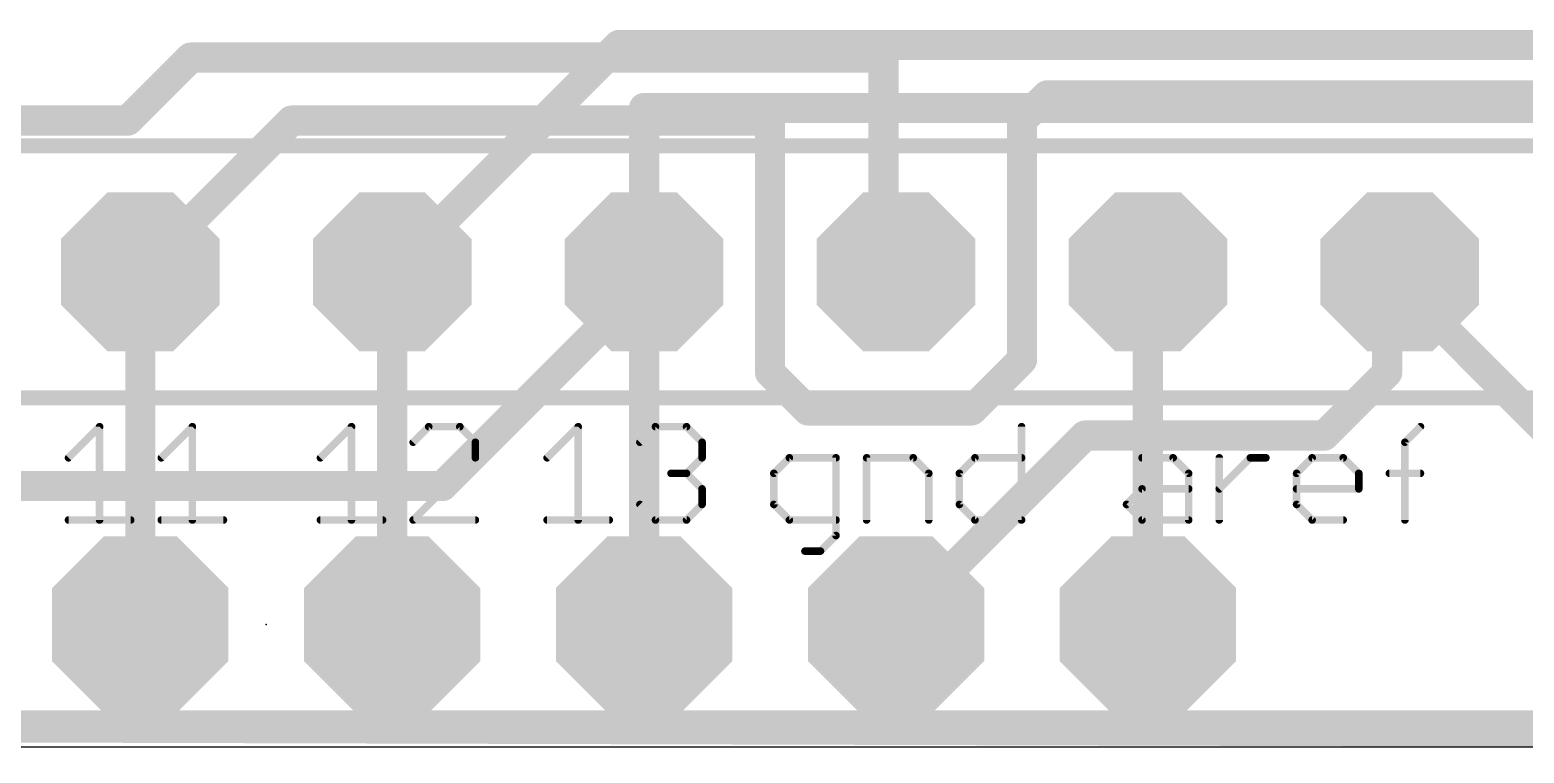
# Model space of a CAD drawing. Extents: x -0.4 to 69.7, y 0.1 to 20.6.
# Drawn here: x 30.64 to 45.7, y 0.1 to 7.39 of the extents above; entities that cross this region are included whole.
import ezdxf

# ---------------------------------------------------------------- set-up
doc = ezdxf.new("R2010")
doc.units = 0
for name, color, linetype in [('1', 12, 'CONTINUOUS'), ('16', 132, 'CONTINUOUS'), ('17', 110, 'CONTINUOUS'), ('20', 53, 'CONTINUOUS'), ('21', 253, 'CONTINUOUS'), ('23', 53, 'CONTINUOUS'), ('51', 253, 'CONTINUOUS')]:
    doc.layers.add(name, color=color, linetype=linetype)

# ---------------------------------------------------------------- blocks, each defined once
blk = doc.blocks.new('OCTAGONP')
at = {"const_width": 0.5}
blk.add_lwpolyline([(-0.25, -0.1036), (-0.25, 0.1036), (-0.1036, 0.25), (0.1036, 0.25), (0.25, 0.1036), (0.25, -0.1036), (0.1036, -0.25), (-0.1036, -0.25), (-0.25, -0.1036), (-0.25, 0.1036)], dxfattribs=at)
blk = doc.blocks.new('RECT')
blk.add_solid([(-0.5, -0.5), (0.5, -0.5), (-0.5, 0.5), (0.5, 0.5)])

msp = doc.modelspace()

# ---------------------------------------------------------------- linework, layer by layer
at = {"layer": '1', "const_width": 0.3048}
for points in [[(34.29, 4.953), (36.576, 7.239)], [(36.576, 7.239), (60.325, 7.239)], [(36.83, 4.953), (36.83, 6.604)], [(36.83, 6.604), (59.944, 6.604)], [(36.83, 5.08), (36.703, 5.08)], [(36.83, 4.953), (36.83, 5.08)], [(31.75, 1.143), (31.75, 4.953)], [(34.29, 1.397), (34.29, 4.953)], [(36.83, 4.953), (36.83, 1.397)], [(41.91, 1.397), (41.91, 4.953)], [(31.75, 1.397), (31.75, 1.143)], [(34.29, 1.397), (34.417, 1.397)], [(31.75, 1.143), (31.877, 1.143)], [(22.987, 0.381), (69.469, 0.254)]]:
    msp.add_lwpolyline(points, dxfattribs=at)
at = {"layer": '1', "const_width": 0.1524}
for points in [[(36.576, 7.3152, 1), (36.576, 7.1628)], [(36.6299, 7.1851, 1), (36.5221, 7.2929)], [(36.9062, 6.604, 1), (36.7538, 6.604)], [(36.83, 6.6802, 1), (36.83, 6.5278)], [(36.703, 5.1562, 1), (36.703, 5.0038)], [(36.9062, 5.08, 1), (36.7538, 5.08)], [(36.83, 5.0038, 1), (36.83, 5.1562)], [(31.8262, 4.953, 1), (31.6738, 4.953)], [(34.3662, 4.953, 1), (34.2138, 4.953)], [(34.2361, 5.0069, 1), (34.3439, 4.8991)], [(36.9062, 4.953, 1), (36.7538, 4.953)], [(36.7538, 4.953, 1), (36.9062, 4.953)], [(36.7538, 4.953, 1), (36.9062, 4.953)], [(41.9862, 4.953, 1), (41.8338, 4.953)], [(31.8262, 1.397, 1), (31.6738, 1.397)], [(34.29, 1.4732, 1), (34.29, 1.3208)], [(34.417, 1.3208, 1), (34.417, 1.4732)], [(34.2138, 1.397, 1), (34.3662, 1.397)], [(36.7538, 1.397, 1), (36.9062, 1.397)], [(41.8338, 1.397, 1), (41.9862, 1.397)], [(31.75, 1.2192, 1), (31.75, 1.0668)], [(31.6738, 1.143, 1), (31.8262, 1.143)], [(31.6738, 1.143, 1), (31.8262, 1.143)], [(31.877, 1.0668, 1), (31.877, 1.2192)]]:
    msp.add_lwpolyline(points, format="xyb", dxfattribs=at)
at = {"layer": '16', "const_width": 0.3048}
for points in [[(31.623, 6.477), (32.258, 7.112)], [(32.258, 7.112), (39.243, 7.112)], [(39.243, 7.112), (39.243, 5.08)], [(40.64, 6.477), (40.894, 6.731)], [(40.894, 6.731), (62.7598, 6.731)], [(26.543, 6.477), (31.623, 6.477)], [(31.75, 4.953), (33.274, 6.477)], [(33.274, 6.477), (38.1, 6.477)], [(38.1, 6.477), (38.1, 3.937)], [(40.64, 4.064), (40.64, 6.477)], [(39.243, 5.08), (39.37, 4.953)], [(34.798, 2.794), (36.83, 4.826)], [(36.83, 4.826), (36.83, 4.953)], [(44.323, 4.953), (44.45, 4.953)], [(44.323, 3.937), (44.323, 4.953)], [(44.323, 4.953), (46.101, 3.175)], [(38.1, 3.937), (38.481, 3.556)], [(40.132, 3.556), (40.64, 4.064)], [(43.688, 3.302), (44.323, 3.937)], [(38.481, 3.556), (40.132, 3.556)], [(39.37, 1.397), (41.275, 3.302)], [(41.275, 3.302), (43.688, 3.302)], [(12.192, 2.794), (34.798, 2.794)], [(69.469, 0.381), (-0.254, 0.381)]]:
    msp.add_lwpolyline(points, dxfattribs=at)
at = {"layer": '16', "const_width": 0.1524}
for points in [[(32.258, 7.1882, 1), (32.258, 7.0358)], [(32.3119, 7.0581, 1), (32.2041, 7.1659)], [(39.3192, 7.112, 1), (39.1668, 7.112)], [(39.243, 7.0358, 1), (39.243, 7.1882)], [(40.894, 6.8072, 1), (40.894, 6.6548)], [(40.9479, 6.6771, 1), (40.8401, 6.7849)], [(31.623, 6.4008, 1), (31.623, 6.5532)], [(33.274, 6.5532, 1), (33.274, 6.4008)], [(33.3279, 6.4231, 1), (33.2201, 6.5309)], [(38.1762, 6.477, 1), (38.0238, 6.477)], [(38.1, 6.4008, 1), (38.1, 6.5532)], [(40.7162, 6.477, 1), (40.5638, 6.477)], [(31.5691, 6.5309, 1), (31.6769, 6.4231)], [(40.5861, 6.5309, 1), (40.6939, 6.4231)], [(39.2969, 5.1339, 1), (39.1891, 5.0261)], [(39.1668, 5.08, 1), (39.3192, 5.08)], [(31.6961, 5.0069, 1), (31.8039, 4.8991)], [(36.9062, 4.953, 1), (36.7538, 4.953)], [(36.8839, 4.7721, 1), (36.7761, 4.8799)], [(39.3161, 4.8991, 1), (39.4239, 5.0069)], [(44.323, 5.0292, 1), (44.323, 4.8768)], [(44.3992, 4.953, 1), (44.2468, 4.953)], [(44.3769, 5.0069, 1), (44.2691, 4.8991)], [(44.45, 4.8768, 1), (44.45, 5.0292)], [(36.7538, 4.826, 1), (36.9062, 4.826)], [(38.1539, 3.9909, 1), (38.0461, 3.8831)], [(40.5638, 4.064, 1), (40.7162, 4.064)], [(40.6939, 4.0101, 1), (40.5861, 4.1179)], [(44.3769, 3.8831, 1), (44.2691, 3.9909)], [(38.0238, 3.937, 1), (38.1762, 3.937)], [(44.2468, 3.937, 1), (44.3992, 3.937)], [(38.481, 3.6322, 1), (38.481, 3.4798)], [(38.4271, 3.5021, 1), (38.5349, 3.6099)], [(40.0781, 3.6099, 1), (40.1859, 3.5021)], [(40.132, 3.4798, 1), (40.132, 3.6322)], [(41.275, 3.3782, 1), (41.275, 3.2258)], [(41.3289, 3.2481, 1), (41.2211, 3.3559)], [(43.6341, 3.3559, 1), (43.7419, 3.2481)], [(43.688, 3.2258, 1), (43.688, 3.3782)], [(34.7441, 2.8479, 1), (34.8519, 2.7401)], [(34.798, 2.7178, 1), (34.798, 2.8702)], [(39.3161, 1.4509, 1), (39.4239, 1.3431)]]:
    msp.add_lwpolyline(points, format="xyb", dxfattribs=at)
at = {"layer": '20'}
msp.add_line((0.132, 0.165), (69.581, 0.165), dxfattribs=at)
at = {"layer": '21'}
for points, const_width in [([(60.96, 6.223), (25.4, 6.223)], 0.1524), ([(25.4, 3.683), (60.96, 3.683)], 0.1524), ([(31.0261, 3.0782), (31.3396, 3.3917)], 0.0762), ([(31.3396, 3.3917), (31.3396, 2.4511)], 0.0762), ([(31.9616, 3.0782), (32.2752, 3.3917)], 0.0762), ([(32.2752, 3.3917), (32.2752, 2.4511)], 0.0762), ([(33.5661, 3.0782), (33.8796, 3.3917)], 0.0762), ([(33.8796, 3.3917), (33.8796, 2.4511)], 0.0762), ([(34.6584, 3.3917), (34.5016, 3.2349)], 0.0762), ([(34.9719, 3.3917), (34.6584, 3.3917)], 0.0762), ([(35.1287, 3.2349), (34.9719, 3.3917)], 0.0762), ([(35.8521, 3.0782), (36.1656, 3.3917)], 0.0762), ([(36.1656, 3.3917), (36.1656, 2.4511)], 0.0762), ([(36.7876, 3.2349), (36.9444, 3.3917)], 0.0762), ([(36.9444, 3.3917), (37.2579, 3.3917)], 0.0762), ([(37.2579, 3.3917), (37.4147, 3.2349)], 0.0762), ([(40.6362, 3.3917), (40.6362, 2.4511)], 0.0762), ([(44.5015, 3.2349), (44.6583, 3.3917)], 0.0762), ([(35.1287, 3.0782), (35.1287, 3.2349)], 0.0762), ([(37.4147, 3.2349), (37.4147, 3.0782)], 0.0762), ([(44.5015, 2.4511), (44.5015, 3.2349)], 0.0762), ([(34.5016, 2.4511), (35.1287, 3.0782)], 0.0762), ([(37.4147, 3.0782), (37.2579, 2.9214)], 0.0762), ([(38.2949, 3.0782), (38.1381, 2.9214)], 0.0762), ([(38.7652, 3.0782), (38.2949, 3.0782)], 0.0762), ([(38.7652, 2.2943), (38.7652, 3.0782)], 0.0762), ([(39.0736, 2.4511), (39.0736, 3.0782)], 0.0762), ([(39.0736, 3.0782), (39.5439, 3.0782)], 0.0762), ([(39.5439, 3.0782), (39.7007, 2.9214)], 0.0762), ([(40.0091, 2.9214), (40.1659, 3.0782)], 0.0762), ([(40.1659, 3.0782), (40.6362, 3.0782)], 0.0762), ([(41.8509, 3.0782), (42.1644, 3.0782)], 0.0762), ([(42.1644, 3.0782), (42.3212, 2.9214)], 0.0762), ([(42.6296, 2.4511), (42.6296, 3.0782)], 0.0762), ([(42.6296, 2.7646), (42.9432, 3.0782)], 0.0762), ([(42.9432, 3.0782), (43.0999, 3.0782)], 0.0762), ([(43.4092, 2.9214), (43.566, 3.0782)], 0.0762), ([(43.566, 3.0782), (43.8795, 3.0782)], 0.0762), ([(43.8795, 3.0782), (44.0363, 2.9214)], 0.0762), ([(37.2579, 2.9214), (37.1012, 2.9214)], 0.0762), ([(37.2579, 2.9214), (37.4147, 2.7646)], 0.0762), ([(38.1381, 2.9214), (38.1381, 2.6079)], 0.0762), ([(39.7007, 2.9214), (39.7007, 2.4511)], 0.0762), ([(40.0091, 2.6079), (40.0091, 2.9214)], 0.0762), ([(42.3212, 2.9214), (42.3212, 2.4511)], 0.0762), ([(43.4092, 2.6079), (43.4092, 2.9214)], 0.0762), ([(44.0363, 2.9214), (44.0363, 2.7646)], 0.0762), ([(44.3447, 2.9214), (44.6583, 2.9214)], 0.0762), ([(37.4147, 2.7646), (37.4147, 2.6079)], 0.0762), ([(41.6941, 2.6079), (41.8509, 2.7646)], 0.0762), ([(41.8509, 2.7646), (42.3212, 2.7646)], 0.0762), ([(44.0363, 2.7646), (43.4092, 2.7646)], 0.0762), ([(36.9444, 2.4511), (36.7876, 2.6079)], 0.0762), ([(37.4147, 2.6079), (37.2579, 2.4511)], 0.0762), ([(38.1381, 2.6079), (38.2949, 2.4511)], 0.0762), ([(40.1659, 2.4511), (40.0091, 2.6079)], 0.0762), ([(41.8509, 2.4511), (41.6941, 2.6079)], 0.0762), ([(43.566, 2.4511), (43.4092, 2.6079)], 0.0762), ([(31.0261, 2.4511), (31.6532, 2.4511)], 0.0762), ([(31.9616, 2.4511), (32.5887, 2.4511)], 0.0762), ([(33.5661, 2.4511), (34.1932, 2.4511)], 0.0762), ([(35.1287, 2.4511), (34.5016, 2.4511)], 0.0762), ([(35.8521, 2.4511), (36.4792, 2.4511)], 0.0762), ([(37.2579, 2.4511), (36.9444, 2.4511)], 0.0762), ([(38.2949, 2.4511), (38.7652, 2.4511)], 0.0762), ([(40.6362, 2.4511), (40.1659, 2.4511)], 0.0762), ([(42.3212, 2.4511), (41.8509, 2.4511)], 0.0762), ([(43.8795, 2.4511), (43.566, 2.4511)], 0.0762), ([(38.6084, 2.1376), (38.7652, 2.2943)], 0.0762), ([(38.4516, 2.1376), (38.6084, 2.1376)], 0.0762)]:
    msp.add_lwpolyline(points, dxfattribs=dict(at, const_width=const_width))
at = {"layer": '21', "const_width": 0.0381}
for points in [[(31.3587, 3.3917, 1), (31.3206, 3.3917)], [(31.3531, 3.3782, 1), (31.3262, 3.4052)], [(32.2942, 3.3917, 1), (32.2561, 3.3917)], [(32.2886, 3.3782, 1), (32.2617, 3.4052)], [(33.8987, 3.3917, 1), (33.8606, 3.3917)], [(33.8931, 3.3782, 1), (33.8662, 3.4052)], [(34.6584, 3.4108, 1), (34.6584, 3.3727)], [(34.6719, 3.3782, 1), (34.6449, 3.4052)], [(34.9854, 3.4052, 1), (34.9584, 3.3782)], [(34.9719, 3.3727, 1), (34.9719, 3.4108)], [(36.1847, 3.3917, 1), (36.1466, 3.3917)], [(36.1791, 3.3782, 1), (36.1522, 3.4052)], [(36.9444, 3.4108, 1), (36.9444, 3.3727)], [(36.9579, 3.3782, 1), (36.9309, 3.4052)], [(37.2714, 3.4052, 1), (37.2444, 3.3782)], [(37.2579, 3.3727, 1), (37.2579, 3.4108)], [(40.6553, 3.3917, 1), (40.6172, 3.3917)], [(44.6717, 3.3782, 1), (44.6448, 3.4052)], [(34.4881, 3.2484, 1), (34.5151, 3.2215)], [(35.1477, 3.2349, 1), (35.1096, 3.2349)], [(35.1152, 3.2215, 1), (35.1422, 3.2484)], [(36.7741, 3.2484, 1), (36.8011, 3.2215)], [(37.4337, 3.2349, 1), (37.3956, 3.2349)], [(37.4012, 3.2215, 1), (37.4282, 3.2484)], [(44.488, 3.2484, 1), (44.515, 3.2215)], [(44.5206, 3.2349, 1), (44.4825, 3.2349)], [(31.0126, 3.0916, 1), (31.0396, 3.0647)], [(31.9481, 3.0916, 1), (31.9751, 3.0647)], [(33.5526, 3.0916, 1), (33.5796, 3.0647)], [(35.1096, 3.0782, 1), (35.1477, 3.0782)], [(35.1422, 3.0647, 1), (35.1152, 3.0916)], [(35.8386, 3.0916, 1), (35.8656, 3.0647)], [(37.3956, 3.0782, 1), (37.4337, 3.0782)], [(37.4282, 3.0647, 1), (37.4012, 3.0916)], [(38.2949, 3.0972, 1), (38.2949, 3.0591)], [(38.3083, 3.0647, 1), (38.2814, 3.0916)], [(38.7842, 3.0782, 1), (38.7461, 3.0782)], [(38.7652, 3.0591, 1), (38.7652, 3.0972)], [(39.0736, 3.0972, 1), (39.0736, 3.0591)], [(39.0927, 3.0782, 1), (39.0546, 3.0782)], [(39.5574, 3.0916, 1), (39.5304, 3.0647)], [(39.5439, 3.0591, 1), (39.5439, 3.0972)], [(40.1659, 3.0972, 1), (40.1659, 3.0591)], [(40.1794, 3.0647, 1), (40.1524, 3.0916)], [(40.6362, 3.0591, 1), (40.6362, 3.0972)], [(41.8509, 3.0972, 1), (41.8509, 3.0591)], [(42.1779, 3.0916, 1), (42.1509, 3.0647)], [(42.1644, 3.0591, 1), (42.1644, 3.0972)], [(42.6487, 3.0782, 1), (42.6106, 3.0782)], [(42.9432, 3.0972, 1), (42.9432, 3.0591)], [(42.9566, 3.0647, 1), (42.9297, 3.0916)], [(43.0999, 3.0591, 1), (43.0999, 3.0972)], [(43.566, 3.0972, 1), (43.566, 3.0591)], [(43.5795, 3.0647, 1), (43.5525, 3.0916)], [(43.893, 3.0916, 1), (43.866, 3.0647)], [(43.8795, 3.0591, 1), (43.8795, 3.0972)], [(37.1012, 2.9405, 1), (37.1012, 2.9024)], [(37.2714, 2.9349, 1), (37.2444, 2.9079)], [(37.2444, 2.9349, 1), (37.2714, 2.9079)], [(37.2579, 2.9024, 1), (37.2579, 2.9405)], [(38.1246, 2.9349, 1), (38.1516, 2.9079)], [(38.1572, 2.9214, 1), (38.1191, 2.9214)], [(39.7197, 2.9214, 1), (39.6816, 2.9214)], [(39.6872, 2.9079, 1), (39.7142, 2.9349)], [(40.0282, 2.9214, 1), (39.9901, 2.9214)], [(39.9957, 2.9349, 1), (40.0226, 2.9079)], [(42.3402, 2.9214, 1), (42.3021, 2.9214)], [(42.3077, 2.9079, 1), (42.3346, 2.9349)], [(43.3957, 2.9349, 1), (43.4227, 2.9079)], [(43.4283, 2.9214, 1), (43.3902, 2.9214)], [(44.0553, 2.9214, 1), (44.0172, 2.9214)], [(44.0228, 2.9079, 1), (44.0498, 2.9349)], [(44.3447, 2.9405, 1), (44.3447, 2.9024)], [(44.6583, 2.9024, 1), (44.6583, 2.9405)], [(37.4337, 2.7646, 1), (37.3956, 2.7646)], [(37.4012, 2.7512, 1), (37.4282, 2.7781)], [(41.8509, 2.7837, 1), (41.8509, 2.7456)], [(41.8643, 2.7512, 1), (41.8374, 2.7781)], [(42.3212, 2.7456, 1), (42.3212, 2.7837)], [(42.6161, 2.7781, 1), (42.6431, 2.7512)], [(43.4092, 2.7837, 1), (43.4092, 2.7456)], [(44.0172, 2.7646, 1), (44.0553, 2.7646)], [(44.0363, 2.7456, 1), (44.0363, 2.7837)], [(36.8011, 2.6213, 1), (36.7741, 2.5944)], [(37.3956, 2.6079, 1), (37.4337, 2.6079)], [(37.4282, 2.5944, 1), (37.4012, 2.6213)], [(38.1516, 2.6213, 1), (38.1246, 2.5944)], [(38.1191, 2.6079, 1), (38.1572, 2.6079)], [(39.9901, 2.6079, 1), (40.0282, 2.6079)], [(40.0226, 2.6213, 1), (39.9957, 2.5944)], [(41.7076, 2.6213, 1), (41.6806, 2.5944)], [(41.6806, 2.6213, 1), (41.7076, 2.5944)], [(43.4227, 2.6213, 1), (43.3957, 2.5944)], [(43.3902, 2.6079, 1), (43.4283, 2.6079)], [(31.0261, 2.4702, 1), (31.0261, 2.4321)], [(31.3206, 2.4511, 1), (31.3587, 2.4511)], [(31.6532, 2.4321, 1), (31.6532, 2.4702)], [(31.9616, 2.4702, 1), (31.9616, 2.4321)], [(32.2561, 2.4511, 1), (32.2942, 2.4511)], [(32.5887, 2.4321, 1), (32.5887, 2.4702)], [(33.5661, 2.4702, 1), (33.5661, 2.4321)], [(33.8606, 2.4511, 1), (33.8987, 2.4511)], [(34.1932, 2.4321, 1), (34.1932, 2.4702)], [(34.5016, 2.4702, 1), (34.5016, 2.4321)], [(34.4881, 2.4646, 1), (34.5151, 2.4376)], [(35.1287, 2.4321, 1), (35.1287, 2.4702)], [(35.8521, 2.4702, 1), (35.8521, 2.4321)], [(36.1466, 2.4511, 1), (36.1847, 2.4511)], [(36.4792, 2.4321, 1), (36.4792, 2.4702)], [(36.9444, 2.4702, 1), (36.9444, 2.4321)], [(36.9309, 2.4376, 1), (36.9579, 2.4646)], [(37.2444, 2.4646, 1), (37.2714, 2.4376)], [(37.2579, 2.4321, 1), (37.2579, 2.4702)], [(38.2949, 2.4702, 1), (38.2949, 2.4321)], [(38.2814, 2.4376, 1), (38.3083, 2.4646)], [(38.7652, 2.4321, 1), (38.7652, 2.4702)], [(39.0546, 2.4511, 1), (39.0927, 2.4511)], [(39.6816, 2.4511, 1), (39.7197, 2.4511)], [(40.1659, 2.4702, 1), (40.1659, 2.4321)], [(40.1524, 2.4376, 1), (40.1794, 2.4646)], [(40.6172, 2.4511, 1), (40.6553, 2.4511)], [(40.6362, 2.4321, 1), (40.6362, 2.4702)], [(41.8509, 2.4702, 1), (41.8509, 2.4321)], [(41.8374, 2.4376, 1), (41.8643, 2.4646)], [(42.3021, 2.4511, 1), (42.3402, 2.4511)], [(42.3212, 2.4321, 1), (42.3212, 2.4702)], [(42.6106, 2.4511, 1), (42.6487, 2.4511)], [(43.566, 2.4702, 1), (43.566, 2.4321)], [(43.5525, 2.4376, 1), (43.5795, 2.4646)], [(43.8795, 2.4321, 1), (43.8795, 2.4702)], [(44.4825, 2.4511, 1), (44.5206, 2.4511)], [(38.7461, 2.2943, 1), (38.7842, 2.2943)], [(38.7786, 2.2809, 1), (38.7517, 2.3078)], [(38.4516, 2.1566, 1), (38.4516, 2.1185)], [(38.5949, 2.151, 1), (38.6219, 2.1241)], [(38.6084, 2.1185, 1), (38.6084, 2.1566)]]:
    msp.add_lwpolyline(points, format="xyb", dxfattribs=at)
at = {"layer": '23'}
msp.add_point((33.02, 1.397), dxfattribs=at)

# ---------------------------------------------------------------- block references
at = {"layer": '17'}
for p, xscale, yscale, rotation in [((31.75, 4.953), 1.6002, 1.6002, 180), ((31.75, 4.953), 1.6002, 1.6002, 180), ((34.29, 4.953), 1.6002, 1.6002, 180), ((34.29, 4.953), 1.6002, 1.6002, 180), ((36.83, 4.953), 1.6002, 1.6002, 180), ((36.83, 4.953), 1.6002, 1.6002, 180), ((39.37, 4.953), 1.6002, 1.6002, 180), ((39.37, 4.953), 1.6002, 1.6002, 180), ((41.91, 4.953), 1.6002, 1.6002, 180), ((41.91, 4.953), 1.6002, 1.6002, 180), ((44.45, 4.953), 1.6002, 1.6002, 180), ((44.45, 4.953), 1.6002, 1.6002, 180), ((31.75, 1.397), 1.778, 1.778, 90), ((31.75, 1.397), 1.778, 1.778, 90), ((34.29, 1.397), 1.778, 1.778, 90), ((34.29, 1.397), 1.778, 1.778, 90), ((36.83, 1.397), 1.778, 1.778, 90), ((36.83, 1.397), 1.778, 1.778, 90), ((39.37, 1.397), 1.778, 1.778, 90), ((39.37, 1.397), 1.778, 1.778, 90), ((41.91, 1.397), 1.778, 1.778, 90), ((41.91, 1.397), 1.778, 1.778, 90)]:
    msp.add_blockref('OCTAGONP', p, dxfattribs=dict(at, xscale=xscale, yscale=yscale, rotation=rotation))
at = {"layer": '51', "xscale": 0.508, "yscale": 0.508}
for p in [(31.75, 1.397), (34.29, 1.397), (36.83, 1.397), (39.37, 1.397), (41.91, 1.397)]:
    msp.add_blockref('RECT', p, dxfattribs=at)

doc.saveas('drawing.dxf')
